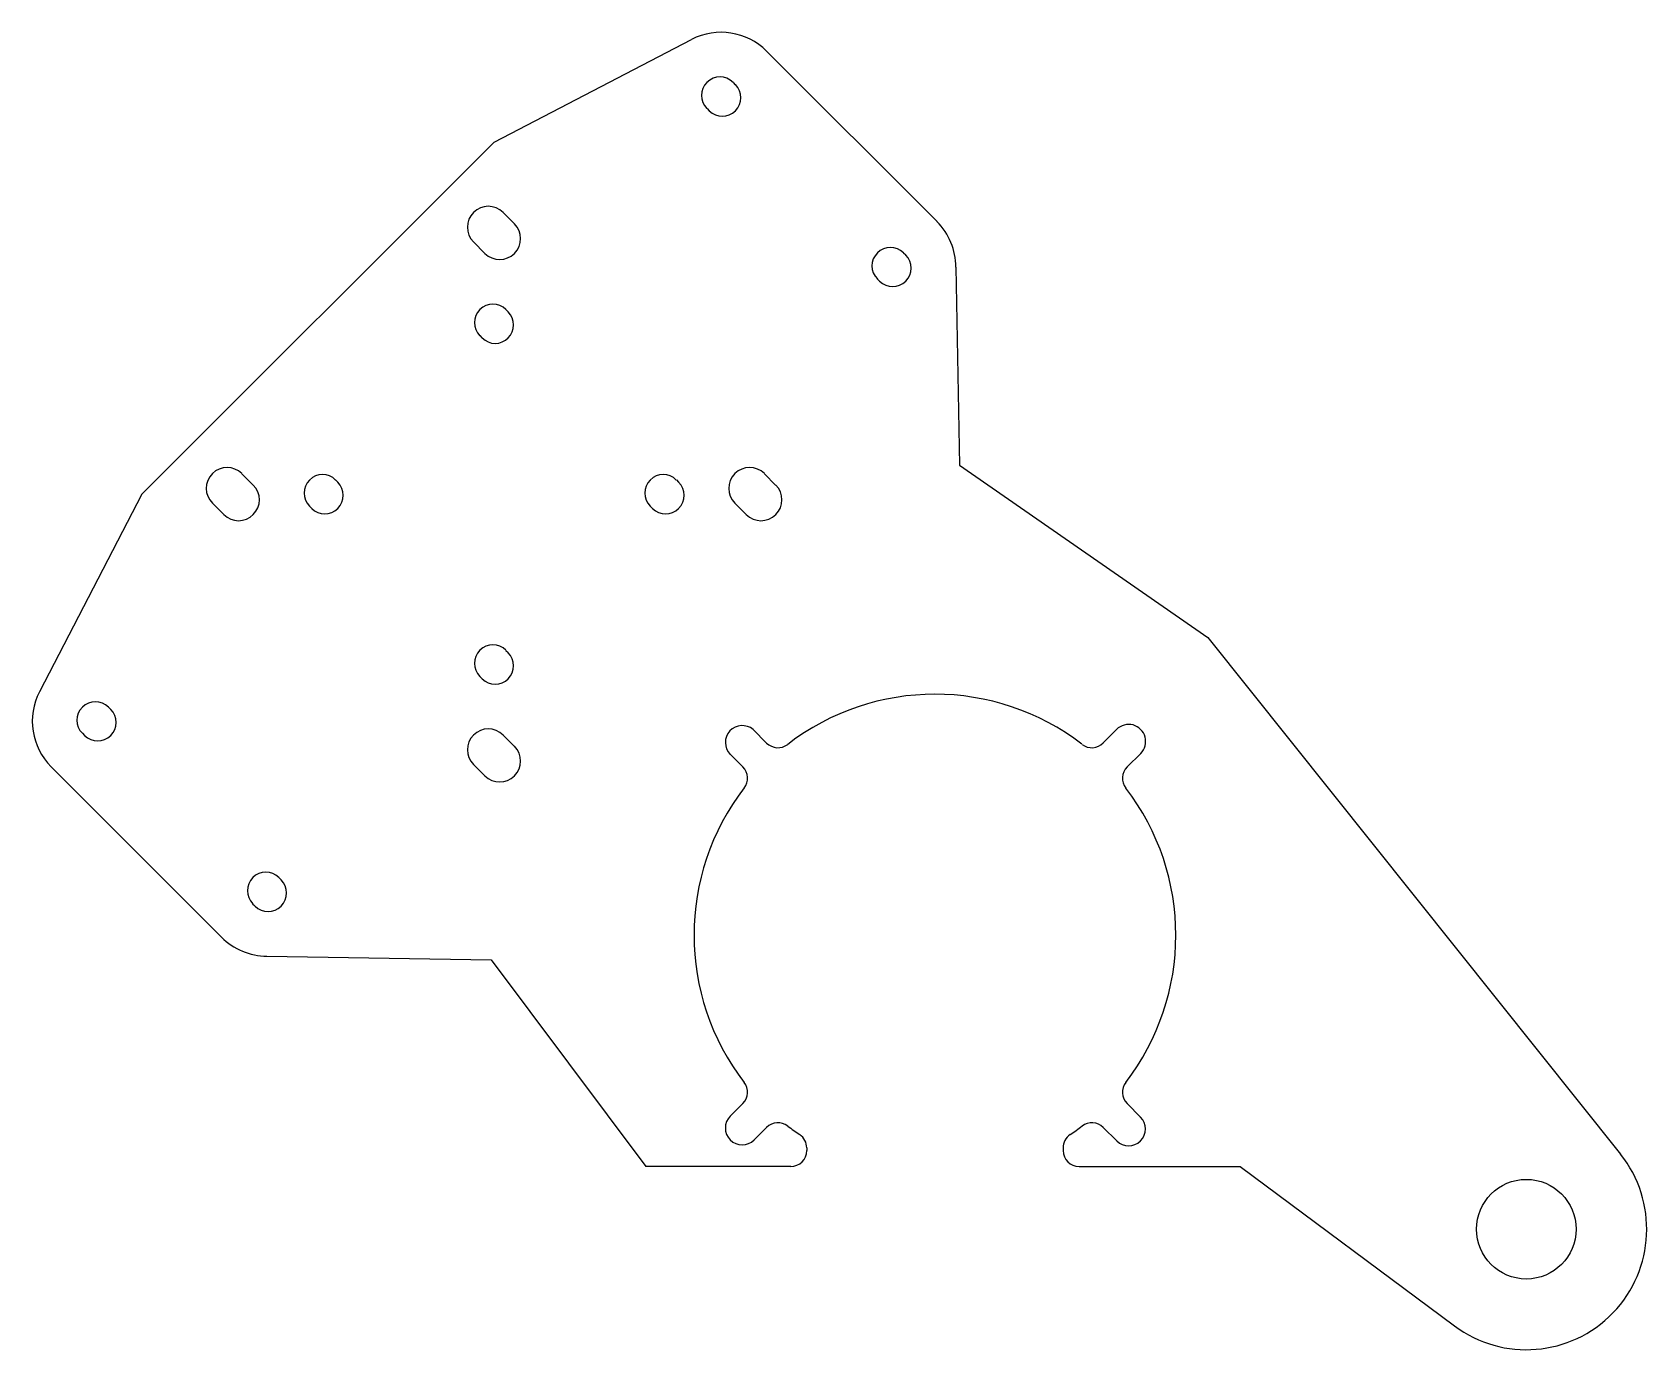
# Model space of a CAD drawing. Header units: millimetres. Extents: x -56 to 44, y -26 to 56.
import ezdxf

# ---------------------------------------------------------------- set-up
doc = ezdxf.new("R2010")
doc.units = ezdxf.units.MM

msp = doc.modelspace()

# ---------------------------------------------------------------- linework, layer by layer
for p, q in [((-27.45, 49.37), (-15.15, 55.75)), ((0.13, 44.42), (-10.48, 55.03)), ((-12.57, 53.08), (-12.43, 52.94)), ((-14.19, 51.46), (-14.05, 51.32)), ((-49.37, 27.45), (-27.45, 49.37)), ((-26.18, 44.28), (-26.89, 44.99)), ((-28.72, 43.15), (-28.02, 42.44)), ((-1.96, 42.48), (-1.82, 42.34)), ((1.3, 41.59), (1.53, 29.25)), ((-3.59, 40.85), (-3.45, 40.71)), ((-26.71, 38.94), (-26.57, 38.8)), ((-28.34, 37.32), (-28.19, 37.17)), ((1.53, 29.25), (17, 18.54)), ((-42.44, 28.02), (-43.15, 28.72)), ((-37.32, 28.34), (-37.17, 28.19)), ((-16.1, 28.34), (-15.96, 28.19)), ((-9.92, 28.02), (-10.62, 28.72)), ((-49.37, 27.45), (-55.75, 15.15)), ((-44.99, 26.89), (-44.28, 26.18)), ((-38.94, 26.71), (-38.8, 26.57)), ((-17.73, 26.71), (-17.59, 26.57)), ((-12.46, 26.89), (-11.75, 26.18)), ((17, 18.54), (42.68, -13.62)), ((-26.71, 17.73), (-26.57, 17.59)), ((-28.34, 16.1), (-28.19, 15.96)), ((-51.46, 14.19), (-51.32, 14.05)), ((-53.08, 12.57), (-52.94, 12.43)), ((-26.18, 11.75), (-26.89, 12.46)), ((-11.32, 12.8), (-10.48, 11.96)), ((11.31, 12.81), (10.48, 11.97)), ((-12.74, 11.26), (-11.96, 10.48)), ((12.81, 11.32), (11.97, 10.47)), ((-55.03, 10.48), (-44.42, -0.13)), ((-28.72, 10.62), (-28.02, 9.92)), ((-40.85, 3.59), (-40.71, 3.45)), ((-42.48, 1.96), (-42.34, 1.82)), ((-41.59, -1.3), (-27.63, -1.53)), ((-27.63, -1.53), (-18, -14.4)), ((-12.74, -11.26), (-11.96, -10.48)), ((12.8, -11.32), (11.96, -10.48)), ((-11.26, -12.74), (-10.48, -11.96)), ((11.32, -12.8), (10.48, -11.96)), ((-7.98, -13.24), (-7.98, -13.4)), ((7.98, -13.24), (7.98, -13.4)), ((-8.98, -14.4), (-18, -14.4)), ((8.98, -14.4), (17, -14.4)), ((17, -14.4), (19, -14.4)), ((19, -14.4), (32.34, -24.32))]:
    msp.add_line(p, q)
msp.add_circle((36.82, -18.3), 3.1)
for centre, radius, start, end in [((-13.31, 52.2), 4, 45, 117.412), ((-13.38, 52.27), 1.15, 45, 225), ((-13.24, 52.13), 1.15, 225, 45), ((-27.81, 44.07), 1.3, 45, 225), ((-27.1, 43.36), 1.3, 225, 45), ((-2.7, 41.59), 4, 360, 45), ((-2.77, 41.66), 1.15, 45, 225), ((-2.63, 41.52), 1.15, 225, 45), ((-27.52, 38.13), 1.15, 45, 225), ((-27.38, 37.99), 1.15, 225, 45), ((-44.07, 27.81), 1.3, 45, 225), ((-38.13, 27.52), 1.15, 45, 225), ((-37.99, 27.38), 1.15, 225, 45), ((-16.92, 27.52), 1.15, 45, 225), ((-16.77, 27.38), 1.15, 225, 45), ((-11.54, 27.81), 1.3, 45, 225), ((-43.36, 27.1), 1.3, 225, 45), ((-10.83, 27.1), 1.3, 225, 45), ((-27.52, 16.92), 1.15, 45, 225), ((-27.38, 16.77), 1.15, 225, 45), ((-52.2, 13.31), 4, 152.588, 225), ((-52.27, 13.38), 1.15, 45, 225), ((0, 0), 15, 52.3822, 127.6523), ((-52.13, 13.24), 1.15, 225, 45), ((12.06, 12.06), 1.06, 315.1366, 135.1366), ((-27.81, 11.54), 1.3, 45, 225), ((-12, 12), 1.05, 49.8468, 225), ((-27.1, 10.84), 1.3, 225, 45), ((-9.77, 12.67), 1, 225, 307.6523), ((9.77, 12.67), 1, 232.3822, 315.1366), ((-12.67, 9.77), 1, 322.3477, 45), ((12.67, 9.77), 1, 135, 217.6222), ((0, 0), 15, 142.3477, 217.6388), ((0, 0), 15, 322.3477, 37.6222), ((-41.66, 2.77), 1.15, 45, 225), ((-41.52, 2.63), 1.15, 225, 45), ((-41.59, 2.7), 4, 225, 270), ((-12.67, -9.77), 1, 315, 37.6388), ((12.67, -9.77), 1, 142.3477, 225), ((-12, -12), 1.05, 135, 315), ((-9.77, -12.67), 1, 52.3613, 135), ((0, 0), 15, 232.3613, 235.8497), ((0, 0), 15, 304.1504, 307.652), ((9.77, -12.67), 1, 45, 127.652), ((12.06, -12.06), 1.05, 225, 45), ((-8.98, -13.24), 1, 360, 55.8497), ((8.98, -13.24), 1, 124.1504, 180), ((-8.98, -13.4), 1, 270, 0), ((8.98, -13.4), 1, 180, 270), ((36.82, -18.3), 7.5, 233.3686, 38.6076)]:
    msp.add_arc(centre, radius, start, end)

doc.saveas('drawing.dxf')
